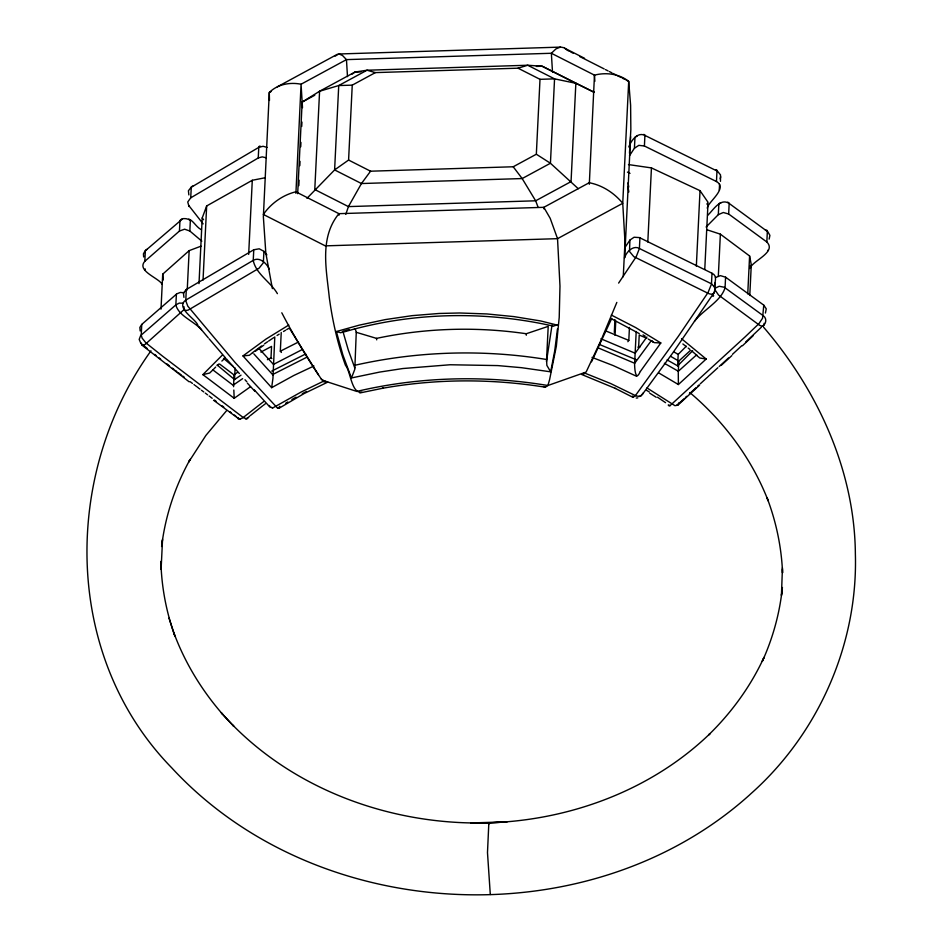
<?xml version="1.0" encoding="UTF-8"?>
<svg xmlns="http://www.w3.org/2000/svg" width="942" height="942" viewBox="0 0 942 942"><rect width="100%" height="100%" fill="white"/><g stroke="black" fill="none" stroke-linecap="round" stroke-linejoin="round"><path stroke-width="1.41" d="M184.22 309.435L146.375 343.288C145.28 344.819 140.923 346.844 141.536 343.241M237.584 372.302L233.946 374.869L233.592 386.703M664.369 363.282L678.322 371.242L678.817 361.092L690.321 350.518M720.465 181.335L720.512 174.906L717.557 171.256L644.929 135.412C637.322 131.55 630.94 141.1 628.785 146.952M274.793 336.883L272.956 378.284L271.649 387.668L242.954 355.923L266.009 339.061L288.77 325.049M623.251 276.736L624.993 242.023L622.744 203.307L628.703 81.365C619.165 73.77 606.059 72.169 594.473 75.136L551.353 53.27L346.456 59.617L301.063 84.227C289.959 81.989 277.501 84.274 269.294 92.504L263.36 216.778L265.832 253.151L272.391 288.593M629.491 153.252L630.846 129.596L630.61 105.245L628.703 81.365L626.124 80.058M355.464 329.5L356.264 332.314L354.804 369.311L351.46 377.954L379.673 372.078L402.846 368.534L450.123 364.754L497.812 365.59L521.491 367.686L550.67 371.831L554.756 350.671L557.464 328.923M714.966 283.071L714.907 289.759L718.569 295.07L758.286 324.331C759.923 326.156 764.951 327.463 764.127 323.294M184.185 292.75L180.299 292.432L176.79 293.857L141.747 324.425L141.229 335.246L142.171 338.178L145.916 342.9L162.683 356.241L243.236 417.542L246.957 418.931L249.595 416.199M162.118 284.272C159.021 278.043 136.249 270.907 144.797 261.311L145.386 250.372L147.14 249.289M145.103 270.213L145.174 268.894M161 309.141L162.707 274.169L189.154 250.631L201.046 246.156M176.401 294.175L175.848 304.831L179.251 303.1L183.254 303.206M144.833 261.287L179.451 231.037L179.969 220.475C181.747 217.578 187.717 218.285 190.355 220.44L189.848 231.025L201.812 241.152M184.114 306.821C182.359 311.355 187.694 311.025 189.848 309.153L258.991 268.246L263.324 262.806L263.937 251.349L259.227 248.806L253.775 249.76L253.233 260.369C255.765 273.851 270.896 282.235 277.395 293.657M203.154 223.89L189.048 205.862M253.751 249.783L186.28 289.535L185.786 300.733L187.776 306.138L235.17 362.588L277.419 407.968L279.079 408.216L304.101 393.568L327.816 382.087M189.024 206.522L187.741 201.988L190.696 197.855L191.32 186.881L192.698 186.033M187.234 289.971L189.154 250.631M198.998 283.624L202.212 217.979L206.663 205.957L252.291 180.275L265.267 177.732M203.036 280.068L206.663 205.957M217.155 365.001L234.534 379.567L235.064 368.84M248.664 254.399L252.291 180.275M190.767 197.82L258.238 157.962L258.803 146.952L259.474 146.128L260.793 146.493M271.849 358.584L271.002 357.854L271.555 346.409L260.863 352.084M281.411 352.449L280.316 351.201L281.234 332.491M279.668 407.003L279.703 406.296M297.684 193.663L302.158 102.077L319.585 91.244L354.993 72.039L366.991 70.226L527.708 65.245L542.215 66.246L594.249 92.316M298.838 185.633L299.097 180.216M299.815 165.686L300.027 161.317M300.733 146.775L300.945 142.419M301.723 126.464L301.946 122.06M306.962 198.35L334.61 169.925L348.587 160.046L352.249 85.145L375.375 72.605L518.029 68.189L527.708 65.245L554.555 78.857L575.856 83.296L594.331 92.375M348.587 160.046L370.559 171.197L513.213 166.769L536.339 154.229L540.002 79.328L518.029 68.189M354.651 365.319C417.424 351.072 483.246 349.129 546.584 359.491L548.209 326.368L526.272 333.739C476.605 326.485 425.643 327.957 376.529 338.378L356.264 332.314M614.314 332.479L614.938 319.562M615.055 335.387L615.762 320.998M630.598 136.661L624.699 257.496M714.507 287.746C713.989 283.095 718.416 276.171 711.999 273.251L639.406 237.584L634.072 237.243L629.927 240.069L629.491 251.467L633.813 256.636L707.678 293.103C709.679 294.281 714.425 295.352 714.319 291.726M629.503 155.677L634.413 148.247L634.979 137.308L637.263 135.86M627.867 341.71L628.809 340.403L629.444 327.451M639.924 237.82L639.406 248.405C633.024 244.92 626.159 252.173 624.499 258.002M707.277 208.276C707.348 202.377 728.437 188.447 716.473 181.535L644.41 145.998L644.929 135.024L643.833 134.376M598.665 348.081L634.649 363.259L636.203 331.49M637.899 347.245L638.664 346.468L639.229 335.022L646.813 338.308M647.813 242.023L651.44 167.911L628.491 164.579M642.679 393.297L642.632 394.027L673.365 352.131L714.495 292.044L714.907 287.487L711.481 283.825L711.999 273.251M686.259 346.267L678.193 354.404L677.639 365.849L667.101 359.891M678.817 402.952L677.899 405.142L675.732 405.543M696.338 266.245L700.024 190.673L651.44 167.911M704.769 269.412L707.972 203.766M716.473 181.535L716.992 170.608L716.626 169.76L715.755 169.996M719.276 190.096L719.57 184.137M706.088 227.01L718.31 214.658L718.876 203.672L721.113 202.636M718.31 276.43L720.371 234.169L706.688 229.683M715.473 277.549L720.418 275.641L725.576 277.183L725.069 287.757C720.96 301.299 703.568 309.565 694.513 321.269M749.82 268.529C752.47 260.593 776.962 252.35 766.859 242.012L728.661 214.022L729.179 203.142L727.73 202.165M747.748 293.88L749.596 255.989L720.371 234.169M749.785 295.482L751.221 266.174M725.576 277.183L763.774 305.149L762.549 318.231L758.911 323.695L745.004 336.989L670.151 405.543M766.859 242.012L767.353 231.002L766.741 230.119L765.516 230.295M767.683 250.902L767.695 250.266M720.724 176.778L720.194 178.815M546.584 359.491L546.855 365.378L550.67 371.831M233.451 384.972L242.636 378.649M634.649 363.294L650.675 341.499M162.566 539.059L161.106 569.368L160.905 561.385C161.482 586.972 166.357 612.382 175.035 636.451L168.995 618.152M678.322 371.278L696.68 354.793M351.425 378.001L342.876 354.934L336.365 331.525L359.243 325.155L385.408 319.573L412.113 315.652L439.196 313.462L459.625 312.991L486.896 313.945L513.991 316.618L540.755 320.975L557.794 325.237M552.036 325.061L546.466 361.528M162.413 540.296L161.624 546.513C165.286 515.933 175.177 486.225 190.154 459.343L188.706 462.016L205.921 435.392L226.598 410.641M222.171 355.275L202.871 374.622L209.677 373.044L212.704 370.088M212.692 370.135L215.694 367.062M634.602 363.73C634.555 366.579 635.297 383.041 640.113 371.796M678.264 371.678L678.393 384.536L706.182 359.032L681.549 338.72M252.444 352.803L249.383 355.275L243.048 355.923M490.299 894.5L487.485 852.604L488.851 822.66L489.11 823.92M345.796 214.387L348.422 206.604L361.457 183.537L370.559 171.197M616.833 302.406L601.455 339.332L586.136 372.043L547.914 385.502C484.647 374.987 419.261 376.67 356.794 391.425L322.294 380.238M611.723 318.455L591.529 361.799M769.155 239.115L769.897 235.359L767.907 231.873L729.179 203.46C720.206 197.502 712.976 210.596 707.689 215.318M706.889 204.131L708.043 202.306L700.024 190.673M150.979 350.836C62.184 474.509 62.678 656.35 171.88 767.977L173.128 769.331C319.067 925.574 590.128 937.961 749.373 795.119L750.668 793.906C818.233 734.053 857.997 644.387 855.371 554.014C854.688 470.211 817.479 390.035 763.562 327.18M634.413 148.247L638.829 145.351L644.41 145.998M625.017 247.416L629.927 240.069M618.623 283.083L636.227 256.719L639.406 248.511L711.575 283.872L708.043 292.55L678.216 336.506L635.379 395.616L633.177 397.336L632.4 396.123L633.483 396.558M765.41 313.038L766.258 308.835L763.797 305.173M611.346 315.052L635.744 327.616L660.813 342.97L640.336 371.489M646.907 336.965L635.144 353.215L600.949 338.79M335.175 56.131L338.637 53.988L560.855 47.1L563.622 47.653L584.546 58.298M713 296.389L713.683 295.67M361.916 392.131C351.437 394.18 350.754 371.478 345.49 365.331C337.495 343.453 332.432 320.598 329.3 297.542C326.438 269.388 319.256 237.725 338.92 213.669L543.828 207.322L589.209 182.724C602.421 185.233 614.255 193.004 622.744 203.307L557.534 238.667L325.284 245.862L263.336 214.446C271.072 203.401 282.671 195.029 295.812 191.803L338.92 213.669L339.014 215.212M678.087 404.966L699.612 385.137M677.639 365.849L692.594 350.824M718.31 214.646L723.315 212.503L728.661 214.022M714.707 288.37L719.241 286.274L724.28 287.251L763.256 315.723C767.059 318.243 766.341 323.871 762.737 325.885M217.213 365.543L218.744 364.036M749.608 266.351L751.292 264.714L749.596 255.989M761.43 327.145L745.628 342.111M279.209 408.122L279.279 407.238M742.449 345.785L753.023 335.847M741.672 345.808L732.44 354.357M221.865 361.069L225.056 358.148M684.033 398.772L677.84 404.436M689.403 393.827L696.209 387.551M685.376 397.536L686.706 396.311M700.295 383.794L707.101 377.554M697.575 386.302L698.929 385.043M728.472 358.007L721.183 364.695M721.231 365.355L731.863 355.593M717.851 367.733L709.126 375.705M719.182 366.509L720.512 365.296M707.772 376.941L708.455 376.317M141.747 324.425L139.852 327.451L140.17 330.948M179.451 231.037L184.608 229.189L189.848 231.025M248.005 417.542L246.404 418.566M250.395 415.528L262.759 405.743M202.871 374.622L234.181 398.301L250.49 386.726M252.491 352.661L261.464 346.02M263.607 405.107L265.314 403.847M352.202 74.077L354.993 72.039L360.845 71.863M255.412 351.236L263.736 345.219M263.619 401.622L242.589 417.989L239.35 419.225L213.504 400.197M234.534 379.567L240.999 375.14M264.525 343.854L267.61 341.722M640.866 395.734L642.656 393.944L640.56 396.323L636.439 396.076L610.64 383.524L583.675 372.655M268.647 341.028L273.875 337.554M677.604 404.601L676.815 405.084M277.042 335.505L279.173 334.163M585.323 372.973L584.617 373.291M285.744 403.211L287.793 401.975M557.782 324.707L553.178 326.168M283.471 331.513L285.65 330.206M271.649 387.668L293.763 375.505L313.945 365.991M186.28 289.535L183.431 292.997L183.937 297.354M258.238 157.962L262.206 156.867L266.256 157.797M286.733 329.559L288.923 328.275M291.902 399.549L296.035 397.171M271.755 371.077L305.691 353.957M272.956 374.398L307.021 357.124M277.348 86.817L337.401 54.259M271.331 91.398L269.294 92.504L269.471 100.441M302.158 102.077L314.769 95.236M280.316 351.201L298.532 341.993M302.276 393.732L306.444 391.519M640.242 396.099L639.1 396.558M267.41 359.703L271.002 357.854M670.268 405.555C669.409 407.085 666.748 403.882 669.315 405.201M278.891 407.439L277.49 407.945M302.099 349.635L273.451 364.413L259.415 348.976M324.59 380.674L301.122 392.037L272.886 407.874L269.965 407.144L254.328 389.894M246.086 418.719L245.426 418.954M584.476 373.715L581.991 373.892M182.242 219.133L144.997 251.043L143.431 253.834L143.655 256.966M240.61 419.025L239.821 418.766M342.97 331.313L349.164 329.535M342.629 332.302L355.087 328.829M675.049 405.743L646.966 387.939M354.475 329.005C419.037 312.049 487.591 311.355 552.66 325.967M359.868 392.955L383.3 388.128L382.111 388.363C435.958 378.672 491.371 378.543 545.359 387.209L547.914 385.502L549.61 379.544L556.345 346.232L559.218 317.36L559.984 286.085L557.534 238.667L550.199 218.344L543.828 207.322L543.923 208.865M188.847 219.074C193.393 220.64 196.348 227.281 201.235 229.624M560.29 47.135L555.957 48.902L551.353 53.27L552.495 71.981M660.813 342.97L654.29 342.641L648.296 339.061M326.427 381.887L323.989 381.698L323.024 380.274M636.227 398.066L637.84 397.877M272.685 407.898L271.614 407.403M540.002 79.328L554.555 78.857L550.434 163.249L578.27 188.718M536.363 66.423L542.215 66.246L575.856 83.296L571.052 181.606L535.645 200.799L348.422 206.604L314.781 189.542L319.585 91.244L338.731 85.545L366.991 70.226L375.375 72.605M352.249 85.145L338.731 85.545L334.61 169.925L361.457 183.537L522.174 178.556L550.434 163.249L536.339 154.229M326.097 381.534L324.519 381.428M545.359 387.209L543.558 386.503M706.182 359.032L699.812 358.007L696.75 355.523M339.073 53.988L342.523 55.507L346.456 59.617L347.492 76.643M599.465 344.478L636.05 359.644M592.023 357.383L613.242 365.602L636.745 376.353M581.485 374.398L615.526 388.481M605.977 331.007L628.809 340.403M638.664 346.468L639.936 346.997M615.008 388.245L632.965 397.336M627.431 172.103L629.998 173.375M611.017 318.561L639.265 333.586M336.365 331.525L340.839 332.785L342.959 331.537L348.316 350.083L354.793 367.933M566.754 49.95L569.333 51.257M570.628 51.916L573.207 53.223M579.66 56.496L604.187 68.931M605.471 69.59L608.061 70.897M609.344 71.545L611.935 72.864M613.218 73.511L615.797 74.818M617.092 75.478L620.966 77.444M622.25 78.092L624.84 79.399M323.789 381.616L322.564 380.544M658.717 372.914L678.393 384.536M238.703 418.248L237.961 417.777M267.057 147.376L263.089 146.293L259.062 147.211L191.191 187.293L188.412 190.755L188.859 194.923M670.892 356.488L678.817 361.092M673.565 351.707L678.193 354.404M643.068 334.893L645.258 336.223M646.471 390.247L649.262 391.954M653.006 342.064L651.817 340.627M649.756 393.191L656.209 397.277M657.516 397.206L665.558 402.67M564.682 48.23L566.248 49.443M238.244 418.907L237.36 417.483M219.686 364.083L233.946 374.869M193.958 384.548L194.711 385.113M195.453 385.678L196.207 386.244M196.96 386.821L198.468 387.951M199.221 388.528L199.987 389.093M201.494 390.235L203.778 391.954M205.297 393.097L206.062 393.674M234.358 415.057L235.853 416.176M190.213 381.722L192.462 383.418M206.828 394.251L207.593 394.828M209.124 395.981L209.889 396.57M210.655 397.147L212.197 398.301M229.848 411.654L231.367 412.796M214.505 400.056L216.048 401.221M212.727 369.782L233.486 385.525M222.218 405.872L223.749 407.038M682.879 343.971L686.424 346.68M182.772 376.082L184.255 377.212M181.288 374.963L178.321 372.702M189.177 381.828L142.03 345.208M175.365 370.442L176.837 371.572M172.41 368.181L173.881 369.311M169.454 365.908L166.51 363.624M159.139 357.889L160.611 359.043M154.735 354.428L156.207 355.581M147.376 348.599L142.972 345.09M688.166 348.057L689.909 349.447M201.529 329.771C193.734 320.963 178.497 315.888 175.848 304.89L140.688 335.529L139.18 339.414L140.829 343.277M691.616 350.848L696.668 355.134M141.512 343.901L140.9 343.347M689.815 392.555C724.198 421.58 751.869 458.836 768.213 500.861L767.106 497.941C776.208 521.892 781.519 547.243 782.555 572.842L782.437 567.838M223.501 358.372L233.157 366.485M234.452 367.58L235.1 368.122M269.883 406.238L269.2 405.519M232.603 725.01L233.851 726.353L221.323 712.835C291.596 792.752 402.364 830.326 507.102 821.824L470.729 822.955C557.64 824.533 646.848 794.553 710.009 733.618L708.655 734.901C731.534 712.623 750.609 686.388 764.009 657.363L762.302 661.343C772.911 638.005 779.799 613.007 782.39 587.49L781.436 595.415L782.378 569.474M322.647 379.873L321.304 379.143M272.933 374.963L253.787 353.792M247.416 383.194L254.917 391.319M245.002 379.756L246.863 381.804M321.646 379.555C308.517 360.374 293.563 335.505 281.799 312.791M239.386 373.55L226.421 358.902M225.562 357.925L209.112 338.814M208.253 337.801L198.727 326.497M197.867 325.473C196.913 319.679 174.765 307.904 185.774 300.109L253.233 260.369C259.698 256.436 266.786 263.642 269.271 269.012M263.984 251.408L266.88 254.917M222.618 714.26C201.6 690.121 184.679 662.367 173.646 632.294M202.212 217.979L203.578 219.721M513.213 166.769L522.174 178.556L535.645 200.799L537.964 206.899M318.502 374.892L289.512 328.381M628.02 182.783L628.75 187.058M627.961 186.457L628.832 191.968M376.529 338.378L376.706 339.862M162.707 274.169L163.284 279.998M594.849 81.318L594.473 75.136L589.303 184.267M302.5 107.682L301.063 84.227L295.906 193.357M233.828 390.035L234.146 397.253M234.158 397.524L234.181 398.301M526.272 333.739L526.295 335.234"/></g></svg>
